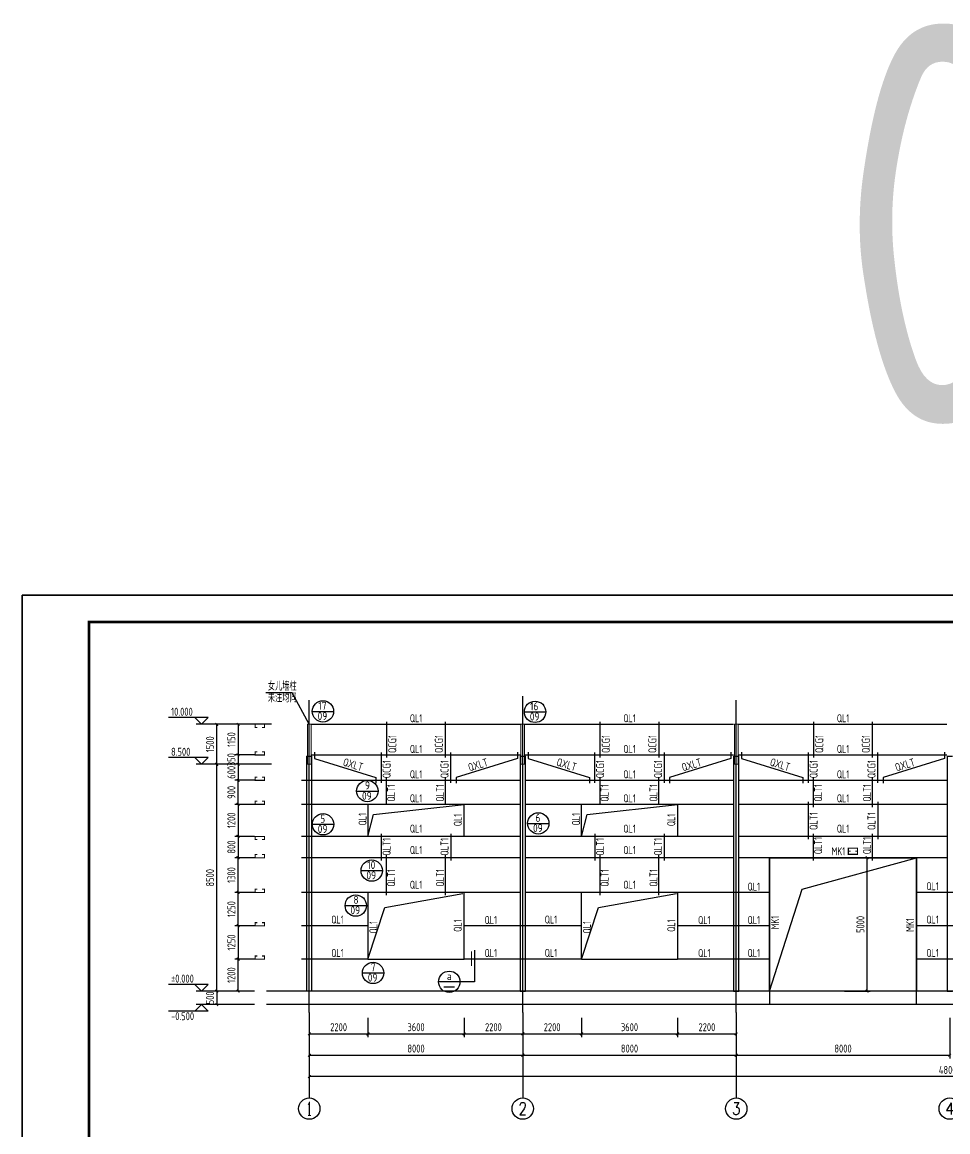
# Model space of a CAD drawing. Header units: millimetres. Extents: x 866561 to 876967, y 40200 to 44891.
# Drawn here: x 873186.6 to 873533.5, y 40601.1 to 41016.8 of the extents above; entities that cross this region are included whole.
import ezdxf
from ezdxf.enums import TextEntityAlignment as Align

# ---------------------------------------------------------------- set-up
doc = ezdxf.new("R2010")
doc.units = ezdxf.units.MM
doc.header["$LTSCALE"] = 1000
doc.header["$MEASUREMENT"] = 0
doc.linetypes.add('DOTE', pattern=[2.42, 2, -0.2, 0.02, -0.2])
for name, color, linetype in [('1307', 7, 'Continuous'), ('1530', 253, 'Continuous'), ('1534', 7, 'Continuous'), ('AXIS', 3, 'Continuous'), ('AXIS_TEXT', 7, 'Continuous'), ('DIM', 7, 'Continuous'), ('DOTE', 1, 'DOTE'), ('M_Prof', 2, 'Continuous'), ('WINDOW', 4, 'Continuous'), ('标注', 7, 'Continuous'), ('梁', 4, 'Continuous'), ('梁集中标注', 2, 'Continuous'), ('檩条', 34, 'Continuous'), ('索引符号标注', 253, 'Continuous')]:
    doc.layers.add(name, color=color, linetype=linetype)
doc.layers.add('零部件', color=3, linetype='Continuous', lineweight=5)
doc.styles.add('_TCH_AXIS', font='COMPLEX', dxfattribs={"bigfont": 'GBCBIG'})
doc.styles.add('COMPLEX', font='COMPLEX')
doc.styles.add('GBHZ', font='gbenor.shx', dxfattribs={"width": 0.9, "bigfont": 'gbcbig.shx'})
doc.dimstyles.new('Y100', dxfattribs={"dimscale": 0, "dimtxt": 3, "dimasz": 0.01, "dimexe": 1.2, "dimexo": 2, "dimgap": 1, "dimtad": 1, "dimdec": 0, "dimlfac": 100, "dimzin": 0, "dimdsep": 46, "dimtxsty": 'GBHZ', "dimblk": 'DX', "dimcen": 0.09, "dimdle": 1, "dimclrd": 7, "dimclre": 7, "dimclrt": 7, "dimadec": 0, "dimazin": 0, "dimtfac": 1, "dimtdec": 0, "dimtix": 1, "dimtmove": 2, "dimatfit": 3, "dimldrblk": 'DX', "dimfxl": 0, "dimtolj": 1, "dimtzin": 0, "dimarcsym": 0})

# ---------------------------------------------------------------- blocks, each defined once
blk = doc.blocks.new('DX')
at = {"color": 0, "linetype": 'ByBlock', "const_width": 40}
blk.add_lwpolyline([(-54, -51), (46, 49)], dxfattribs=at)
blk = doc.blocks.new('*D14')
at = {"layer": 'Defpoints', "color": 0}
for p in [(873492.8, 40703.78), (873503.21, 40703.78), (873492.8, 40653.78)]:
    blk.add_point(p, dxfattribs=at)
at = {"layer": '标注', "color": 7, "lineweight": -2}
for p, q in [((873494.8, 40703.78), (873504.41, 40703.78)), ((873503.21, 40653.79), (873503.21, 40703.77)), ((873494.8, 40653.78), (873504.41, 40653.78))]:
    blk.add_line(p, q, dxfattribs=at)
at = {"layer": '标注', "color": 7, "lineweight": -2, "xscale": 0.01, "yscale": 0.01, "zscale": 0.01}
for p, rotation in [((873503.21, 40703.78), 90), ((873503.21, 40653.78), 270)]:
    blk.add_blockref('DX', p, dxfattribs=dict(at, rotation=rotation))
at = {"layer": '标注', "color": 7, "insert": (873500.71, 40678.78), "char_height": 3, "attachment_point": 5, "rotation": 90, "style": 'GBHZ'}
blk.add_mtext('\\A1;5000', dxfattribs=at)
blk = doc.blocks.new('*D15')
at = {"layer": 'Defpoints', "color": 0}
for p in [(873275.71, 40653.78), (873259.5, 40648.78), (873275.71, 40648.78)]:
    blk.add_point(p, dxfattribs=at)
at = {"layer": '标注', "color": 7, "lineweight": -2}
for p, q in [((873273.71, 40653.78), (873258.3, 40653.78)), ((873259.5, 40653.79), (873259.5, 40653.8)), ((873259.5, 40653.78), (873259.5, 40648.78)), ((873273.71, 40648.78), (873258.3, 40648.78)), ((873259.5, 40648.77), (873259.5, 40648.76))]:
    blk.add_line(p, q, dxfattribs=at)
at = {"layer": '标注', "color": 7, "lineweight": -2, "xscale": 0.01, "yscale": 0.01, "zscale": 0.01}
for p, rotation in [((873259.5, 40653.78), 270), ((873259.5, 40648.78), 90)]:
    blk.add_blockref('DX', p, dxfattribs=dict(at, rotation=rotation))
at = {"layer": '标注', "color": 7, "insert": (873257, 40651.28), "char_height": 3, "attachment_point": 5, "rotation": 90, "style": 'GBHZ'}
blk.add_mtext('\\A1;500', dxfattribs=at)
blk = doc.blocks.new('_AXISO')
blk.add_circle((0, 0), 0.5)
at = {"layer": 'AXIS_TEXT', "style": 'COMPLEX', "width": 1.041667}
blk.add_attdef('A', text='', height=0.56, dxfattribs=at).set_placement((-0.25, -0.28), (0.25, -0.28), align=Align.FIT)
blk = doc.blocks.new('*D829')
at = {"layer": 'Defpoints', "color": 0}
for p in [(873294.19, 40645.78), (873374.19, 40645.78), (873374.19, 40629.78)]:
    blk.add_point(p, dxfattribs=at)
at = {"layer": 'dim', "color": 7, "lineweight": -2}
for p, q in [((873294.19, 40643.78), (873294.19, 40628.58)), ((873374.19, 40643.78), (873374.19, 40628.58)), ((873294.2, 40629.78), (873374.18, 40629.78))]:
    blk.add_line(p, q, dxfattribs=at)
at = {"layer": 'dim', "color": 7, "lineweight": -2, "xscale": 0.01, "yscale": 0.01, "zscale": 0.01, "rotation": 180}
blk.add_blockref('DX', (873294.19, 40629.78), dxfattribs=at)
at = {"layer": 'dim', "color": 7, "lineweight": -2, "xscale": 0.01, "yscale": 0.01, "zscale": 0.01}
blk.add_blockref('DX', (873374.19, 40629.78), dxfattribs=at)
at = {"layer": 'dim', "color": 7, "insert": (873334.19, 40632.28), "char_height": 3, "attachment_point": 5, "style": 'GBHZ'}
blk.add_mtext('\\A1;8000', dxfattribs=at)
blk = doc.blocks.new('*D830')
at = {"layer": 'Defpoints', "color": 0}
for p in [(873374.19, 40645.78), (873454.19, 40645.78), (873454.19, 40629.78)]:
    blk.add_point(p, dxfattribs=at)
at = {"layer": 'dim', "color": 7, "lineweight": -2}
for p, q in [((873374.19, 40643.78), (873374.19, 40628.58)), ((873454.19, 40643.78), (873454.19, 40628.58)), ((873374.2, 40629.78), (873454.18, 40629.78))]:
    blk.add_line(p, q, dxfattribs=at)
at = {"layer": 'dim', "color": 7, "lineweight": -2, "xscale": 0.01, "yscale": 0.01, "zscale": 0.01, "rotation": 180}
blk.add_blockref('DX', (873374.19, 40629.78), dxfattribs=at)
at = {"layer": 'dim', "color": 7, "lineweight": -2, "xscale": 0.01, "yscale": 0.01, "zscale": 0.01}
blk.add_blockref('DX', (873454.19, 40629.78), dxfattribs=at)
at = {"layer": 'dim', "color": 7, "insert": (873414.19, 40632.28), "char_height": 3, "attachment_point": 5, "style": 'GBHZ'}
blk.add_mtext('\\A1;8000', dxfattribs=at)
blk = doc.blocks.new('*D831')
at = {"layer": 'Defpoints', "color": 0}
for p in [(873454.19, 40645.78), (873534.19, 40645.78), (873534.19, 40629.78)]:
    blk.add_point(p, dxfattribs=at)
at = {"layer": 'dim', "color": 7, "lineweight": -2}
for p, q in [((873454.19, 40643.78), (873454.19, 40628.58)), ((873534.19, 40643.78), (873534.19, 40628.58)), ((873454.2, 40629.78), (873534.18, 40629.78))]:
    blk.add_line(p, q, dxfattribs=at)
at = {"layer": 'dim', "color": 7, "lineweight": -2, "xscale": 0.01, "yscale": 0.01, "zscale": 0.01, "rotation": 180}
blk.add_blockref('DX', (873454.19, 40629.78), dxfattribs=at)
at = {"layer": 'dim', "color": 7, "lineweight": -2, "xscale": 0.01, "yscale": 0.01, "zscale": 0.01}
blk.add_blockref('DX', (873534.19, 40629.78), dxfattribs=at)
at = {"layer": 'dim', "color": 7, "insert": (873494.19, 40632.28), "char_height": 3, "attachment_point": 5, "style": 'GBHZ'}
blk.add_mtext('\\A1;8000', dxfattribs=at)
blk = doc.blocks.new('*D835')
at = {"layer": 'Defpoints', "color": 0}
for p in [(873294.19, 40645.78), (873774.19, 40645.78), (873294.19, 40621.78)]:
    blk.add_point(p, dxfattribs=at)
at = {"layer": 'dim', "color": 7, "lineweight": -2}
for p, q in [((873294.19, 40643.78), (873294.19, 40620.58)), ((873774.19, 40643.78), (873774.19, 40620.58)), ((873774.18, 40621.78), (873294.2, 40621.78))]:
    blk.add_line(p, q, dxfattribs=at)
at = {"layer": 'dim', "color": 7, "lineweight": -2, "xscale": 0.01, "yscale": 0.01, "zscale": 0.01, "rotation": 180}
blk.add_blockref('DX', (873294.19, 40621.78), dxfattribs=at)
at = {"layer": 'dim', "color": 7, "lineweight": -2, "xscale": 0.01, "yscale": 0.01, "zscale": 0.01}
blk.add_blockref('DX', (873774.19, 40621.78), dxfattribs=at)
at = {"layer": 'dim', "color": 7, "insert": (873534.19, 40624.28), "char_height": 3, "attachment_point": 5, "style": 'GBHZ'}
blk.add_mtext('\\A1;48000', dxfattribs=at)
blk = doc.blocks.new('*D836')
at = {"layer": 'Defpoints', "color": 0}
for p in [(873259.5, 40738.78), (873282.04, 40738.78), (873275.71, 40653.78)]:
    blk.add_point(p, dxfattribs=at)
at = {"layer": 'dim', "color": 7, "lineweight": -2}
for p, q in [((873280.04, 40738.78), (873258.3, 40738.78)), ((873259.5, 40653.79), (873259.5, 40738.77)), ((873273.71, 40653.78), (873258.3, 40653.78))]:
    blk.add_line(p, q, dxfattribs=at)
at = {"layer": 'dim', "color": 7, "lineweight": -2, "xscale": 0.01, "yscale": 0.01, "zscale": 0.01}
for p, rotation in [((873259.5, 40738.78), 90), ((873259.5, 40653.78), 270)]:
    blk.add_blockref('DX', p, dxfattribs=dict(at, rotation=rotation))
at = {"layer": 'dim', "color": 7, "insert": (873257, 40696.28), "char_height": 3, "attachment_point": 5, "rotation": 90, "style": 'GBHZ'}
blk.add_mtext('\\A1;8500', dxfattribs=at)
blk = doc.blocks.new('*D837')
at = {"layer": 'Defpoints', "color": 0}
for p in [(873259.5, 40753.78), (873282.04, 40753.78), (873282.04, 40738.78)]:
    blk.add_point(p, dxfattribs=at)
at = {"layer": 'dim', "color": 7, "lineweight": -2}
for p, q in [((873280.04, 40753.78), (873258.3, 40753.78)), ((873259.5, 40738.79), (873259.5, 40753.77)), ((873280.04, 40738.78), (873258.3, 40738.78))]:
    blk.add_line(p, q, dxfattribs=at)
at = {"layer": 'dim', "color": 7, "lineweight": -2, "xscale": 0.01, "yscale": 0.01, "zscale": 0.01}
for p, rotation in [((873259.5, 40753.78), 90), ((873259.5, 40738.78), 270)]:
    blk.add_blockref('DX', p, dxfattribs=dict(at, rotation=rotation))
at = {"layer": 'dim', "color": 7, "insert": (873257, 40746.28), "char_height": 3, "attachment_point": 5, "rotation": 90, "style": 'GBHZ'}
blk.add_mtext('\\A1;1500', dxfattribs=at)
blk = doc.blocks.new('*D838')
at = {"layer": 'Defpoints', "color": 0}
for p in [(873267.5, 40665.78), (873275.71, 40665.78), (873275.71, 40653.78)]:
    blk.add_point(p, dxfattribs=at)
at = {"layer": '标注', "color": 7, "lineweight": -2}
for p, q in [((873273.71, 40665.78), (873266.3, 40665.78)), ((873267.5, 40653.79), (873267.5, 40665.77)), ((873273.71, 40653.78), (873266.3, 40653.78))]:
    blk.add_line(p, q, dxfattribs=at)
at = {"layer": '标注', "color": 7, "lineweight": -2, "xscale": 0.01, "yscale": 0.01, "zscale": 0.01}
for p, rotation in [((873267.5, 40665.78), 90), ((873267.5, 40653.78), 270)]:
    blk.add_blockref('DX', p, dxfattribs=dict(at, rotation=rotation))
at = {"layer": '标注', "color": 7, "insert": (873265, 40659.78), "char_height": 3, "attachment_point": 5, "rotation": 90, "style": 'GBHZ'}
blk.add_mtext('\\A1;1200', dxfattribs=at)
blk = doc.blocks.new('*D839')
at = {"layer": 'Defpoints', "color": 0}
for p in [(873275.71, 40678.28), (873267.5, 40665.78), (873275.71, 40665.78)]:
    blk.add_point(p, dxfattribs=at)
at = {"layer": '标注', "color": 7, "lineweight": -2}
for p, q in [((873273.71, 40678.28), (873266.3, 40678.28)), ((873267.5, 40678.27), (873267.5, 40665.79)), ((873273.71, 40665.78), (873266.3, 40665.78))]:
    blk.add_line(p, q, dxfattribs=at)
at = {"layer": '标注', "color": 7, "lineweight": -2, "xscale": 0.01, "yscale": 0.01, "zscale": 0.01}
for p, rotation in [((873267.5, 40678.28), 90), ((873267.5, 40665.78), 270)]:
    blk.add_blockref('DX', p, dxfattribs=dict(at, rotation=rotation))
at = {"layer": '标注', "color": 7, "insert": (873265, 40672.03), "char_height": 3, "attachment_point": 5, "rotation": 90, "style": 'GBHZ'}
blk.add_mtext('\\A1;1250', dxfattribs=at)
blk = doc.blocks.new('*D840')
at = {"layer": 'Defpoints', "color": 0}
for p in [(873267.5, 40703.78), (873275.71, 40703.78), (873275.71, 40690.78)]:
    blk.add_point(p, dxfattribs=at)
at = {"layer": '标注', "color": 7, "lineweight": -2}
for p, q in [((873273.71, 40703.78), (873266.3, 40703.78)), ((873267.5, 40690.79), (873267.5, 40703.77)), ((873273.71, 40690.78), (873266.3, 40690.78))]:
    blk.add_line(p, q, dxfattribs=at)
at = {"layer": '标注', "color": 7, "lineweight": -2, "xscale": 0.01, "yscale": 0.01, "zscale": 0.01}
for p, rotation in [((873267.5, 40703.78), 90), ((873267.5, 40690.78), 270)]:
    blk.add_blockref('DX', p, dxfattribs=dict(at, rotation=rotation))
at = {"layer": '标注', "color": 7, "insert": (873265, 40697.28), "char_height": 3, "attachment_point": 5, "rotation": 90, "style": 'GBHZ'}
blk.add_mtext('\\A1;1300', dxfattribs=at)
blk = doc.blocks.new('*D841')
at = {"layer": 'Defpoints', "color": 0}
for p in [(873275.71, 40723.78), (873267.5, 40711.78), (873275.71, 40711.78)]:
    blk.add_point(p, dxfattribs=at)
at = {"layer": '标注', "color": 7, "lineweight": -2}
for p, q in [((873273.71, 40723.78), (873266.3, 40723.78)), ((873267.5, 40723.77), (873267.5, 40711.79)), ((873273.71, 40711.78), (873266.3, 40711.78))]:
    blk.add_line(p, q, dxfattribs=at)
at = {"layer": '标注', "color": 7, "lineweight": -2, "xscale": 0.01, "yscale": 0.01, "zscale": 0.01}
for p, rotation in [((873267.5, 40723.78), 90), ((873267.5, 40711.78), 270)]:
    blk.add_blockref('DX', p, dxfattribs=dict(at, rotation=rotation))
at = {"layer": '标注', "color": 7, "insert": (873265, 40717.78), "char_height": 3, "attachment_point": 5, "rotation": 90, "style": 'GBHZ'}
blk.add_mtext('\\A1;1200', dxfattribs=at)
blk = doc.blocks.new('*D842')
at = {"layer": 'Defpoints', "color": 0}
for p in [(873275.71, 40753.78), (873267.5, 40742.28), (873275.71, 40742.28)]:
    blk.add_point(p, dxfattribs=at)
at = {"layer": '标注', "color": 7, "lineweight": -2}
for p, q in [((873273.71, 40753.78), (873266.3, 40753.78)), ((873267.5, 40753.77), (873267.5, 40742.29)), ((873273.71, 40742.28), (873266.3, 40742.28))]:
    blk.add_line(p, q, dxfattribs=at)
at = {"layer": '标注', "color": 7, "lineweight": -2, "xscale": 0.01, "yscale": 0.01, "zscale": 0.01}
for p, rotation in [((873267.5, 40753.78), 90), ((873267.5, 40742.28), 270)]:
    blk.add_blockref('DX', p, dxfattribs=dict(at, rotation=rotation))
at = {"layer": '标注', "color": 7, "insert": (873265, 40748.03), "char_height": 3, "attachment_point": 5, "rotation": 90, "style": 'GBHZ'}
blk.add_mtext('\\A1;1150', dxfattribs=at)
blk = doc.blocks.new('*D843')
at = {"layer": 'Defpoints', "color": 0}
for p in [(873275.71, 40742.28), (873267.5, 40738.78), (873275.71, 40738.78)]:
    blk.add_point(p, dxfattribs=at)
at = {"layer": '标注', "color": 7, "lineweight": -2}
for p, q in [((873273.71, 40742.28), (873266.3, 40742.28)), ((873267.5, 40742.29), (873267.5, 40742.3)), ((873267.5, 40742.28), (873267.5, 40738.78)), ((873273.71, 40738.78), (873266.3, 40738.78)), ((873267.5, 40738.77), (873267.5, 40738.76))]:
    blk.add_line(p, q, dxfattribs=at)
at = {"layer": '标注', "color": 7, "lineweight": -2, "xscale": 0.01, "yscale": 0.01, "zscale": 0.01}
for p, rotation in [((873267.5, 40742.28), 270), ((873267.5, 40738.78), 90)]:
    blk.add_blockref('DX', p, dxfattribs=dict(at, rotation=rotation))
at = {"layer": '标注', "color": 7, "insert": (873265, 40740.53), "char_height": 3, "attachment_point": 5, "rotation": 90, "style": 'GBHZ'}
blk.add_mtext('\\A1;350', dxfattribs=at)
blk = doc.blocks.new('*D844')
at = {"layer": 'Defpoints', "color": 0}
for p in [(873275.71, 40738.78), (873267.5, 40732.78), (873275.71, 40732.78)]:
    blk.add_point(p, dxfattribs=at)
at = {"layer": '标注', "color": 7, "lineweight": -2}
for p, q in [((873273.71, 40738.78), (873266.3, 40738.78)), ((873267.5, 40738.79), (873267.5, 40738.8)), ((873267.5, 40738.78), (873267.5, 40732.78)), ((873273.71, 40732.78), (873266.3, 40732.78)), ((873267.5, 40732.77), (873267.5, 40732.76))]:
    blk.add_line(p, q, dxfattribs=at)
at = {"layer": '标注', "color": 7, "lineweight": -2, "xscale": 0.01, "yscale": 0.01, "zscale": 0.01}
for p, rotation in [((873267.5, 40738.78), 270), ((873267.5, 40732.78), 90)]:
    blk.add_blockref('DX', p, dxfattribs=dict(at, rotation=rotation))
at = {"layer": '标注', "color": 7, "insert": (873265, 40735.78), "char_height": 3, "attachment_point": 5, "rotation": 90, "style": 'GBHZ'}
blk.add_mtext('\\A1;600', dxfattribs=at)
blk = doc.blocks.new('*D845')
at = {"layer": 'Defpoints', "color": 0}
for p in [(873275.71, 40711.78), (873267.5, 40703.78), (873275.71, 40703.78)]:
    blk.add_point(p, dxfattribs=at)
at = {"layer": '标注', "color": 7, "lineweight": -2}
for p, q in [((873273.71, 40711.78), (873266.3, 40711.78)), ((873267.5, 40711.77), (873267.5, 40703.79)), ((873273.71, 40703.78), (873266.3, 40703.78))]:
    blk.add_line(p, q, dxfattribs=at)
at = {"layer": '标注', "color": 7, "lineweight": -2, "xscale": 0.01, "yscale": 0.01, "zscale": 0.01}
for p, rotation in [((873267.5, 40711.78), 90), ((873267.5, 40703.78), 270)]:
    blk.add_blockref('DX', p, dxfattribs=dict(at, rotation=rotation))
at = {"layer": '标注', "color": 7, "insert": (873265, 40707.78), "char_height": 3, "attachment_point": 5, "rotation": 90, "style": 'GBHZ'}
blk.add_mtext('\\A1;800', dxfattribs=at)
blk = doc.blocks.new('*D846')
at = {"layer": 'Defpoints', "color": 0}
for p in [(873267.5, 40690.78), (873275.71, 40690.78), (873275.71, 40678.28)]:
    blk.add_point(p, dxfattribs=at)
at = {"layer": '标注', "color": 7, "lineweight": -2}
for p, q in [((873273.71, 40690.78), (873266.3, 40690.78)), ((873267.5, 40678.29), (873267.5, 40690.77)), ((873273.71, 40678.28), (873266.3, 40678.28))]:
    blk.add_line(p, q, dxfattribs=at)
at = {"layer": '标注', "color": 7, "lineweight": -2, "xscale": 0.01, "yscale": 0.01, "zscale": 0.01}
for p, rotation in [((873267.5, 40690.78), 90), ((873267.5, 40678.28), 270)]:
    blk.add_blockref('DX', p, dxfattribs=dict(at, rotation=rotation))
at = {"layer": '标注', "color": 7, "insert": (873265, 40684.53), "char_height": 3, "attachment_point": 5, "rotation": 90, "style": 'GBHZ'}
blk.add_mtext('\\A1;1250', dxfattribs=at)
blk = doc.blocks.new('*D847')
at = {"layer": 'Defpoints', "color": 0}
for p in [(873294.19, 40645.78), (873316.19, 40645.78), (873316.19, 40637.78)]:
    blk.add_point(p, dxfattribs=at)
at = {"layer": '标注', "color": 7, "lineweight": -2}
for p, q in [((873294.19, 40643.78), (873294.19, 40636.58)), ((873316.19, 40643.78), (873316.19, 40636.58)), ((873294.2, 40637.78), (873316.18, 40637.78))]:
    blk.add_line(p, q, dxfattribs=at)
at = {"layer": '标注', "color": 7, "lineweight": -2, "xscale": 0.01, "yscale": 0.01, "zscale": 0.01, "rotation": 180}
blk.add_blockref('DX', (873294.19, 40637.78), dxfattribs=at)
at = {"layer": '标注', "color": 7, "lineweight": -2, "xscale": 0.01, "yscale": 0.01, "zscale": 0.01}
blk.add_blockref('DX', (873316.19, 40637.78), dxfattribs=at)
at = {"layer": '标注', "color": 7, "insert": (873305.19, 40640.28), "char_height": 3, "attachment_point": 5, "style": 'GBHZ'}
blk.add_mtext('\\A1;2200', dxfattribs=at)
blk = doc.blocks.new('*D848')
at = {"layer": 'Defpoints', "color": 0}
for p in [(873316.19, 40645.78), (873352.19, 40645.78), (873352.19, 40637.78)]:
    blk.add_point(p, dxfattribs=at)
at = {"layer": '标注', "color": 7, "lineweight": -2}
for p, q in [((873316.19, 40643.78), (873316.19, 40636.58)), ((873352.19, 40643.78), (873352.19, 40636.58)), ((873316.2, 40637.78), (873352.18, 40637.78))]:
    blk.add_line(p, q, dxfattribs=at)
at = {"layer": '标注', "color": 7, "lineweight": -2, "xscale": 0.01, "yscale": 0.01, "zscale": 0.01, "rotation": 180}
blk.add_blockref('DX', (873316.19, 40637.78), dxfattribs=at)
at = {"layer": '标注', "color": 7, "lineweight": -2, "xscale": 0.01, "yscale": 0.01, "zscale": 0.01}
blk.add_blockref('DX', (873352.19, 40637.78), dxfattribs=at)
at = {"layer": '标注', "color": 7, "insert": (873334.19, 40640.28), "char_height": 3, "attachment_point": 5, "style": 'GBHZ'}
blk.add_mtext('\\A1;3600', dxfattribs=at)
blk = doc.blocks.new('*D849')
at = {"layer": 'Defpoints', "color": 0}
for p in [(873352.19, 40645.78), (873374.19, 40645.78), (873374.19, 40637.78)]:
    blk.add_point(p, dxfattribs=at)
at = {"layer": '标注', "color": 7, "lineweight": -2}
for p, q in [((873352.19, 40643.78), (873352.19, 40636.58)), ((873374.19, 40643.78), (873374.19, 40636.58)), ((873352.2, 40637.78), (873374.18, 40637.78))]:
    blk.add_line(p, q, dxfattribs=at)
at = {"layer": '标注', "color": 7, "lineweight": -2, "xscale": 0.01, "yscale": 0.01, "zscale": 0.01, "rotation": 180}
blk.add_blockref('DX', (873352.19, 40637.78), dxfattribs=at)
at = {"layer": '标注', "color": 7, "lineweight": -2, "xscale": 0.01, "yscale": 0.01, "zscale": 0.01}
blk.add_blockref('DX', (873374.19, 40637.78), dxfattribs=at)
at = {"layer": '标注', "color": 7, "insert": (873363.19, 40640.28), "char_height": 3, "attachment_point": 5, "style": 'GBHZ'}
blk.add_mtext('\\A1;2200', dxfattribs=at)
blk = doc.blocks.new('*D850')
at = {"layer": 'Defpoints', "color": 0}
for p in [(873267.5, 40732.78), (873275.71, 40732.78), (873275.71, 40723.78)]:
    blk.add_point(p, dxfattribs=at)
at = {"layer": '标注', "color": 7, "lineweight": -2}
for p, q in [((873273.71, 40732.78), (873266.3, 40732.78)), ((873267.5, 40723.79), (873267.5, 40732.77)), ((873273.71, 40723.78), (873266.3, 40723.78))]:
    blk.add_line(p, q, dxfattribs=at)
at = {"layer": '标注', "color": 7, "lineweight": -2, "xscale": 0.01, "yscale": 0.01, "zscale": 0.01}
for p, rotation in [((873267.5, 40732.78), 90), ((873267.5, 40723.78), 270)]:
    blk.add_blockref('DX', p, dxfattribs=dict(at, rotation=rotation))
at = {"layer": '标注', "color": 7, "insert": (873265, 40728.28), "char_height": 3, "attachment_point": 5, "rotation": 90, "style": 'GBHZ'}
blk.add_mtext('\\A1;900', dxfattribs=at)
blk = doc.blocks.new('*D851')
at = {"layer": 'Defpoints', "color": 0}
for p in [(873374.19, 40645.78), (873396.19, 40645.78), (873396.19, 40637.78)]:
    blk.add_point(p, dxfattribs=at)
at = {"layer": '标注', "color": 7, "lineweight": -2}
for p, q in [((873374.19, 40643.78), (873374.19, 40636.58)), ((873396.19, 40643.78), (873396.19, 40636.58)), ((873374.2, 40637.78), (873396.18, 40637.78))]:
    blk.add_line(p, q, dxfattribs=at)
at = {"layer": '标注', "color": 7, "lineweight": -2, "xscale": 0.01, "yscale": 0.01, "zscale": 0.01, "rotation": 180}
blk.add_blockref('DX', (873374.19, 40637.78), dxfattribs=at)
at = {"layer": '标注', "color": 7, "lineweight": -2, "xscale": 0.01, "yscale": 0.01, "zscale": 0.01}
blk.add_blockref('DX', (873396.19, 40637.78), dxfattribs=at)
at = {"layer": '标注', "color": 7, "insert": (873385.19, 40640.28), "char_height": 3, "attachment_point": 5, "style": 'GBHZ'}
blk.add_mtext('\\A1;2200', dxfattribs=at)
blk = doc.blocks.new('*D852')
at = {"layer": 'Defpoints', "color": 0}
for p in [(873396.19, 40645.78), (873432.19, 40645.78), (873432.19, 40637.78)]:
    blk.add_point(p, dxfattribs=at)
at = {"layer": '标注', "color": 7, "lineweight": -2}
for p, q in [((873396.19, 40643.78), (873396.19, 40636.58)), ((873432.19, 40643.78), (873432.19, 40636.58)), ((873396.2, 40637.78), (873432.18, 40637.78))]:
    blk.add_line(p, q, dxfattribs=at)
at = {"layer": '标注', "color": 7, "lineweight": -2, "xscale": 0.01, "yscale": 0.01, "zscale": 0.01, "rotation": 180}
blk.add_blockref('DX', (873396.19, 40637.78), dxfattribs=at)
at = {"layer": '标注', "color": 7, "lineweight": -2, "xscale": 0.01, "yscale": 0.01, "zscale": 0.01}
blk.add_blockref('DX', (873432.19, 40637.78), dxfattribs=at)
at = {"layer": '标注', "color": 7, "insert": (873414.19, 40640.28), "char_height": 3, "attachment_point": 5, "style": 'GBHZ'}
blk.add_mtext('\\A1;3600', dxfattribs=at)
blk = doc.blocks.new('*D853')
at = {"layer": 'Defpoints', "color": 0}
for p in [(873432.19, 40645.78), (873454.19, 40645.78), (873454.19, 40637.78)]:
    blk.add_point(p, dxfattribs=at)
at = {"layer": '标注', "color": 7, "lineweight": -2}
for p, q in [((873432.19, 40643.78), (873432.19, 40636.58)), ((873454.19, 40643.78), (873454.19, 40636.58)), ((873432.2, 40637.78), (873454.18, 40637.78))]:
    blk.add_line(p, q, dxfattribs=at)
at = {"layer": '标注', "color": 7, "lineweight": -2, "xscale": 0.01, "yscale": 0.01, "zscale": 0.01, "rotation": 180}
blk.add_blockref('DX', (873432.19, 40637.78), dxfattribs=at)
at = {"layer": '标注', "color": 7, "lineweight": -2, "xscale": 0.01, "yscale": 0.01, "zscale": 0.01}
blk.add_blockref('DX', (873454.19, 40637.78), dxfattribs=at)
at = {"layer": '标注', "color": 7, "insert": (873443.19, 40640.28), "char_height": 3, "attachment_point": 5, "style": 'GBHZ'}
blk.add_mtext('\\A1;2200', dxfattribs=at)

msp = doc.modelspace()

# ---------------------------------------------------------------- linework, layer by layer
for p, q in [((873186.612, 40208.139), (873186.612, 40802.139)), ((873186.612, 40802.139), (873186.612, 40208.139))]:
    msp.add_line(p, q)
at = {"color": 0}
for p, q in [((874027.612, 40802.139), (873186.612, 40802.139)), ((873186.612, 40802.139), (874027.612, 40802.139))]:
    msp.add_line(p, q, dxfattribs=at)
at = {"color": 0, "const_width": 1}
msp.add_lwpolyline([(874017.612, 40218.139), (873211.612, 40218.139), (873211.612, 40792.139), (874017.612, 40792.139)], close=True, dxfattribs=at)
at = {"layer": '1530'}
for p, q in [((873258.301, 40753.779), (873251.829, 40753.779)), ((873258.301, 40738.779), (873251.829, 40738.779)), ((873258.301, 40653.779), (873251.829, 40653.779)), ((873258.301, 40648.779), (873251.829, 40648.779))]:
    msp.add_line(p, q, dxfattribs=at)
at = {"layer": '1534'}
for points in [[(873251.329, 40756.279), (873253.829, 40753.779), (873256.329, 40756.279), (873241.395, 40756.279)], [(873251.329, 40741.279), (873253.829, 40738.779), (873256.329, 40741.279), (873241.395, 40741.279)], [(873251.329, 40656.279), (873253.829, 40653.779), (873256.329, 40656.279), (873241.395, 40656.279)], [(873251.329, 40646.279), (873253.829, 40648.779), (873256.329, 40646.279), (873241.395, 40646.279)]]:
    msp.add_lwpolyline(points, dxfattribs=at)
at = {"layer": 'AXIS', "color": 0}
for p, q in [((873294.185, 40645.779), (873294.185, 40613.779)), ((873374.185, 40645.779), (873374.185, 40613.779)), ((873454.185, 40645.779), (873454.185, 40613.779))]:
    msp.add_line(p, q, dxfattribs=at)
at = {"layer": 'dim', "linetype": 'ByBlock'}
msp.add_line((873356.089, 40669.133), (873356.089, 40657.285), dxfattribs=at)
at = {"layer": 'dim'}
for p, q in [((873790.185, 40653.779), (873278.185, 40653.779)), ((873790.185, 40648.779), (873278.185, 40648.779))]:
    msp.add_line(p, q, dxfattribs=at)
at = {"layer": 'dim', "linetype": 'ByBlock', "const_width": 0.4}
msp.add_lwpolyline([(873354.973, 40668.652), (873354.973, 40663.156)], dxfattribs=at)
at = {"layer": 'DOTE', "linetype": 'DOTE', "ltscale": 0.02}
msp.add_line((873374.185, 40645.779), (873374.185, 40764.282), dxfattribs=at)
at = {"layer": 'DOTE', "linetype": 'DOTE'}
for p, q in [((873294.185, 40645.779), (873294.185, 40762.852)), ((873374.185, 40645.779), (873374.185, 40762.852)), ((873454.185, 40645.779), (873454.185, 40762.852))]:
    msp.add_line(p, q, dxfattribs=at)
at = {"layer": 'M_Prof'}
for p, q in [((873293.185, 40741.779), (873293.185, 40653.779)), ((873293.185, 40741.779), (873295.185, 40741.779)), ((873295.185, 40653.779), (873295.185, 40741.779)), ((873373.185, 40741.779), (873373.185, 40653.779)), ((873373.185, 40741.779), (873375.185, 40741.779)), ((873375.185, 40653.779), (873375.185, 40741.779)), ((873453.185, 40741.779), (873453.185, 40653.779)), ((873453.185, 40741.779), (873455.185, 40741.779)), ((873455.185, 40653.779), (873455.185, 40741.779)), ((873533.185, 40741.779), (873533.185, 40653.779)), ((873533.185, 40741.779), (873535.185, 40741.779)), ((873373.185, 40653.779), (873375.185, 40653.779)), ((873453.185, 40653.779), (873455.185, 40653.779)), ((873533.185, 40653.779), (873535.185, 40653.779))]:
    msp.add_line(p, q, dxfattribs=at)
at = {"layer": 'WINDOW'}
for p, q in [((873466.685, 40703.779), (873521.685, 40703.779)), ((873466.685, 40653.779), (873466.685, 40703.779)), ((873521.685, 40703.779), (873521.685, 40653.779))]:
    msp.add_line(p, q, dxfattribs=at)
at = {"layer": '标注'}
for p, q in [((873316.185, 40665.779), (873352.185, 40665.779)), ((873396.185, 40665.779), (873432.185, 40665.779))]:
    msp.add_line(p, q, dxfattribs=at)
at = {"layer": '梁'}
for p, q in [((873287.773, 40765.563), (873277.893, 40765.563)), ((873294.185, 40753.779), (873287.773, 40765.563))]:
    msp.add_line(p, q, dxfattribs=at)
at = {"layer": '梁', "color": 61, "linetype": 'ByBlock', "ltscale": 0.8, "const_width": 0.4}
for points in [[(873274.756, 40752.6), (873273.903, 40752.6), (873273.903, 40753.779), (873277.373, 40753.779), (873277.373, 40752.6), (873276.52, 40752.6)], [(873274.756, 40743.458), (873273.903, 40743.458), (873273.903, 40742.279), (873277.373, 40742.279), (873277.373, 40743.458), (873276.52, 40743.458)], [(873274.756, 40733.958), (873273.903, 40733.958), (873273.903, 40732.779), (873277.373, 40732.779), (873277.373, 40733.958), (873276.52, 40733.958)], [(873274.756, 40724.958), (873273.903, 40724.958), (873273.903, 40723.779), (873277.373, 40723.779), (873277.373, 40724.958), (873276.52, 40724.958)], [(873274.756, 40710.6), (873273.903, 40710.6), (873273.903, 40711.779), (873277.373, 40711.779), (873277.373, 40710.6), (873276.52, 40710.6)], [(873497.03, 40706.218), (873496.178, 40706.218), (873496.178, 40707.398), (873499.647, 40707.398), (873499.647, 40706.218), (873498.795, 40706.218)], [(873497.03, 40706.218), (873496.178, 40706.218), (873496.178, 40705.039), (873499.647, 40705.039), (873499.647, 40706.218), (873498.795, 40706.218)], [(873274.756, 40704.958), (873273.903, 40704.958), (873273.903, 40703.779), (873277.373, 40703.779), (873277.373, 40704.958), (873276.52, 40704.958)], [(873274.756, 40691.958), (873273.903, 40691.958), (873273.903, 40690.779), (873277.373, 40690.779), (873277.373, 40691.958), (873276.52, 40691.958)], [(873274.756, 40679.458), (873273.903, 40679.458), (873273.903, 40678.279), (873277.373, 40678.279), (873277.373, 40679.458), (873276.52, 40679.458)], [(873274.756, 40666.958), (873273.903, 40666.958), (873273.903, 40665.779), (873277.373, 40665.779), (873277.373, 40666.958), (873276.52, 40666.958)]]:
    msp.add_lwpolyline(points, dxfattribs=at)
at = {"layer": '檩条', "color": 4, "linetype": 'ByBlock'}
for p, q in [((873296.185, 40743.28), (873296.185, 40740.93)), ((873296.185, 40740.93), (873319.185, 40733.849)), ((873372.185, 40740.93), (873349.185, 40733.849)), ((873372.185, 40743.28), (873372.185, 40740.93)), ((873376.185, 40743.28), (873376.185, 40740.93)), ((873376.185, 40740.93), (873399.185, 40733.849)), ((873452.185, 40740.93), (873429.185, 40733.849)), ((873452.185, 40743.28), (873452.185, 40740.93)), ((873456.185, 40743.28), (873456.185, 40740.93)), ((873456.185, 40740.93), (873479.185, 40733.849)), ((873532.185, 40740.93), (873509.185, 40733.849)), ((873532.185, 40743.28), (873532.185, 40740.93)), ((873319.185, 40733.849), (873319.185, 40731.709)), ((873349.185, 40733.849), (873349.185, 40731.709)), ((873399.185, 40733.849), (873399.185, 40731.709)), ((873429.185, 40733.849), (873429.185, 40731.709)), ((873479.185, 40733.849), (873479.185, 40731.709)), ((873509.185, 40733.849), (873509.185, 40731.709))]:
    msp.add_line(p, q, dxfattribs=at)
at = {"layer": '檩条', "color": 4}
for p, q in [((873323.185, 40723.779), (873323.185, 40733.779)), ((873345.185, 40723.779), (873345.185, 40733.779)), ((873403.185, 40723.779), (873403.185, 40733.779)), ((873425.185, 40723.779), (873425.185, 40733.779)), ((873483.185, 40722.779), (873483.185, 40733.779)), ((873505.185, 40722.779), (873505.185, 40733.779)), ((873318.303, 40720.032), (873352.185, 40723.779)), ((873398.303, 40720.032), (873432.185, 40723.779)), ((873481.185, 40724.779), (873481.185, 40710.779)), ((873507.185, 40724.779), (873507.185, 40710.779)), ((873316.185, 40711.779), (873318.303, 40720.032)), ((873396.185, 40711.779), (873398.303, 40720.032)), ((873321.185, 40712.779), (873321.185, 40702.779)), ((873347.185, 40712.779), (873347.185, 40702.779)), ((873401.185, 40712.779), (873401.185, 40702.779)), ((873427.185, 40712.779), (873427.185, 40702.779)), ((873483.185, 40702.779), (873483.185, 40712.779)), ((873505.185, 40702.779), (873505.185, 40712.779)), ((873323.185, 40689.779), (873323.185, 40704.779)), ((873345.185, 40689.779), (873345.185, 40704.779)), ((873403.185, 40689.779), (873403.185, 40704.779)), ((873425.185, 40689.779), (873425.185, 40704.779)), ((873478.91, 40692.014), (873521.685, 40703.779)), ((873322.528, 40685.098), (873351.785, 40690.379)), ((873402.528, 40685.098), (873431.785, 40690.379)), ((873466.685, 40653.779), (873478.91, 40692.014)), ((873316.185, 40665.779), (873322.528, 40685.098)), ((873396.185, 40665.779), (873402.528, 40685.098))]:
    msp.add_line(p, q, dxfattribs=at)
at = {"layer": '檩条', "color": 4, "const_width": 0.5}
for points in [[(873294.885, 40753.779), (873373.485, 40753.779)], [(873323.185, 40741.279), (873323.185, 40754.779)], [(873345.185, 40741.279), (873345.185, 40754.779)], [(873374.885, 40753.779), (873453.185, 40753.779)], [(873403.185, 40741.279), (873403.185, 40754.779)], [(873425.185, 40741.279), (873425.185, 40754.779)], [(873454.885, 40753.779), (873533.185, 40753.779)], [(873483.185, 40741.279), (873483.185, 40754.779)], [(873505.185, 40741.279), (873505.185, 40754.779)], [(873321.185, 40743.279), (873321.185, 40731.779)], [(873347.185, 40743.279), (873347.185, 40731.779)], [(873401.185, 40743.279), (873401.185, 40731.779)], [(873427.185, 40743.279), (873427.185, 40731.779)], [(873481.185, 40743.279), (873481.185, 40731.779)], [(873507.185, 40743.279), (873507.185, 40731.779)], [(873294.885, 40742.279), (873373.485, 40742.279)], [(873374.885, 40742.279), (873453.185, 40742.279)], [(873454.885, 40742.279), (873533.185, 40742.279)], [(873291.185, 40732.779), (873373.185, 40732.779)], [(873375.185, 40732.779), (873453.185, 40732.779)], [(873455.185, 40732.779), (873533.185, 40732.779)], [(873291.185, 40723.779), (873373.185, 40723.779)], [(873316.185, 40711.779), (873316.185, 40723.779)], [(873352.185, 40711.779), (873352.185, 40723.779)], [(873375.185, 40723.779), (873453.185, 40723.779)], [(873396.185, 40711.779), (873396.185, 40723.779)], [(873432.185, 40711.779), (873432.185, 40723.779)], [(873455.185, 40723.779), (873533.185, 40723.779)], [(873291.185, 40711.779), (873373.185, 40711.779)], [(873375.185, 40711.779), (873453.185, 40711.779)], [(873455.185, 40711.779), (873533.185, 40711.779)], [(873291.185, 40703.779), (873373.185, 40703.779)], [(873375.185, 40703.779), (873453.185, 40703.779)], [(873455.185, 40703.779), (873533.185, 40703.779)], [(873466.685, 40648.779), (873466.685, 40703.779)], [(873521.685, 40648.779), (873521.685, 40703.779)], [(873291.185, 40690.779), (873373.185, 40690.779)], [(873316.185, 40665.779), (873316.185, 40690.779)], [(873352.185, 40665.779), (873352.185, 40690.779)], [(873375.185, 40690.779), (873466.685, 40690.779)], [(873396.185, 40665.779), (873396.185, 40690.779)], [(873432.185, 40665.779), (873432.185, 40690.779)], [(873521.685, 40690.779), (873613.185, 40690.779)], [(873291.185, 40678.279), (873316.185, 40678.279)], [(873352.185, 40678.279), (873396.185, 40678.279)], [(873466.685, 40678.279), (873432.185, 40678.279)], [(873521.685, 40678.279), (873556.185, 40678.279)]]:
    msp.add_lwpolyline(points, dxfattribs=at)
at = {"layer": '檩条', "color": 4, "linetype": 'ByBlock', "const_width": 0.5}
for points in [[(873291.185, 40665.779), (873316.185, 40665.779)], [(873352.185, 40665.779), (873396.185, 40665.779)], [(873466.685, 40665.779), (873432.185, 40665.779)], [(873521.685, 40665.779), (873556.185, 40665.779)]]:
    msp.add_lwpolyline(points, dxfattribs=at)
at = {"layer": '索引符号标注'}
for p, q in [((873295.302, 40758.618), (873303.302, 40758.618)), ((873374.818, 40758.439), (873382.818, 40758.439)), ((873311.944, 40728.739), (873319.944, 40728.739)), ((873295.351, 40716.323), (873303.351, 40716.323)), ((873376.01, 40716.65), (873384.01, 40716.65)), ((873313.6, 40698.945), (873321.6, 40698.945)), ((873307.621, 40685.865), (873315.621, 40685.865)), ((873314.111, 40660.61), (873322.111, 40660.61)), ((873356.089, 40657.285), (873342.645, 40657.285)), ((873344.645, 40655.37), (873348.645, 40655.37))]:
    msp.add_line(p, q, dxfattribs=at)
for centre in [(873299.302, 40758.618), (873378.818, 40758.439), (873315.944, 40728.739), (873299.351, 40716.323), (873380.01, 40716.65), (873317.6, 40698.945), (873311.621, 40685.865), (873318.111, 40660.61), (873346.645, 40657.285)]:
    msp.add_circle(centre, 4, dxfattribs=at)
at = {"layer": '零部件'}
for points in [[(873293.485, 40738.779), (873294.885, 40738.779), (873294.885, 40753.779), (873293.485, 40753.779)], [(873373.485, 40738.779), (873374.885, 40738.779), (873374.885, 40753.779), (873373.485, 40753.779)], [(873453.485, 40738.779), (873454.885, 40738.779), (873454.885, 40753.779), (873453.485, 40753.779)]]:
    msp.add_lwpolyline(points, close=True, dxfattribs=at)

# ---------------------------------------------------------------- block references
at = {"layer": 'AXIS', "color": 0}
ref = msp.add_blockref('_AXISO', (873294.185, 40609.779), dxfattribs=dict(at, xscale=8, yscale=8, zscale=8))
ref.add_attrib('A', '1', dxfattribs={"layer": 'AXIS_TEXT', "color": 0, "height": 5.147, "style": '_TCH_AXIS'}).set_placement((873293.082, 40607.205), (873295.288, 40607.205), align=Align.FIT)
ref = msp.add_blockref('_AXISO', (873374.185, 40609.779), dxfattribs=dict(at, xscale=8, yscale=8, zscale=8))
ref.add_attrib('A', '2', dxfattribs={"layer": 'AXIS_TEXT', "color": 0, "height": 4.659, "style": '_TCH_AXIS'}).set_placement((873372.632, 40607.449), (873375.738, 40607.449), align=Align.FIT)
ref = msp.add_blockref('_AXISO', (873454.185, 40609.779), dxfattribs=dict(at, xscale=8, yscale=8, zscale=8))
ref.add_attrib('A', '3', dxfattribs={"layer": 'AXIS_TEXT', "color": 0, "height": 4.659, "style": '_TCH_AXIS'}).set_placement((873452.632, 40607.449), (873455.738, 40607.449), align=Align.FIT)
ref = msp.add_blockref('_AXISO', (873534.185, 40609.779), dxfattribs=dict(at, xscale=8, yscale=8, zscale=8))
ref.add_attrib('A', '4', dxfattribs={"layer": 'AXIS_TEXT', "color": 0, "height": 4.454, "style": '_TCH_AXIS'}).set_placement((873532.488, 40607.552), (873535.882, 40607.552), align=Align.FIT)

# ---------------------------------------------------------------- texts
at = {"layer": '1307', "style": 'GBHZ', "width": 0.8}
for s, p in [('QL1', (873331.881, 40754.541)), ('QL1', (873411.881, 40754.541)), ('QL1', (873491.881, 40754.541)), ('QL1', (873331.881, 40743.041)), ('QL1', (873411.881, 40743.041)), ('QL1', (873491.881, 40743.041)), ('QL1', (873331.881, 40733.541)), ('QL1', (873411.881, 40733.541)), ('QL1', (873491.881, 40733.541)), ('QL1', (873331.881, 40724.541)), ('QL1', (873411.881, 40724.541)), ('QL1', (873491.881, 40724.541)), ('QL1', (873331.881, 40713.176)), ('QL1', (873411.881, 40713.176)), ('QL1', (873491.881, 40713.176)), ('QL1', (873331.881, 40705.176)), ('QL1', (873411.881, 40705.176)), ('MK1', (873489.888, 40704.701)), ('QL1', (873331.881, 40692.176)), ('QL1', (873411.881, 40692.176)), ('QL1', (873458.452, 40691.449)), ('QL1', (873525.42, 40691.616)), ('QL1', (873302.422, 40679.116)), ('QL1', (873359.885, 40678.949)), ('QL1', (873382.422, 40679.116)), ('QL1', (873439.885, 40678.949)), ('QL1', (873458.452, 40678.949)), ('QL1', (873525.42, 40679.116)), ('QL1', (873302.422, 40666.616)), ('QL1', (873359.885, 40666.582)), ('QL1', (873382.422, 40666.616)), ('QL1', (873439.885, 40666.582)), ('QL1', (873458.452, 40666.582)), ('QL1', (873525.42, 40666.616))]:
    msp.add_text(s, height=3, dxfattribs=at).set_placement(p)
at = {"layer": '1307', "style": 'GBHZ'}
for s, rotation, width, p in [('QCG1', 90, 0.9, (873326.794, 40743.009)), ('QCG1', 90, 0.9, (873344.244, 40743.009)), ('QCG1', 90, 0.9, (873406.794, 40743.009)), ('QCG1', 90, 0.9, (873424.244, 40743.009)), ('QCG1', 90, 0.9, (873486.794, 40743.009)), ('QCG1', 90, 0.9, (873504.244, 40743.009)), ('QXLT', 343.10315, 0.9, (873306.551, 40738.367)), ('QCG1', 90, 0.9, (873324.668, 40733.57)), ('QCG1', 90, 0.9, (873346.369, 40733.57)), ('QXLT', 16.89685, 0.9, (873354.242, 40736.065)), ('QXLT', 343.10315, 0.9, (873386.551, 40738.367)), ('QCG1', 90, 0.9, (873404.668, 40733.57)), ('QCG1', 90, 0.9, (873426.369, 40733.57)), ('QXLT', 16.89685, 0.9, (873434.242, 40736.065)), ('QXLT', 343.10315, 0.9, (873466.551, 40738.367)), ('QCG1', 90, 0.9, (873484.668, 40733.57)), ('QCG1', 90, 0.9, (873506.369, 40733.57)), ('QXLT', 16.89685, 0.9, (873514.242, 40736.065)), ('QLT1', 90, 0.9, (873326.368, 40724.768)), ('QLT1', 90, 0.9, (873344.67, 40724.768)), ('QLT1', 90, 0.9, (873406.368, 40724.768)), ('QLT1', 90, 0.9, (873424.67, 40724.768)), ('QLT1', 90, 0.9, (873486.368, 40724.768)), ('QLT1', 90, 0.9, (873504.67, 40724.768)), ('QL1', 90, 0.8, (873315.639, 40715.895)), ('QL1', 90, 0.8, (873351.327, 40715.601)), ('QL1', 90, 0.8, (873395.639, 40715.895)), ('QL1', 90, 0.8, (873431.327, 40715.601)), ('QLT1', 90, 0.9, (873484.668, 40714.182)), ('QLT1', 90, 0.9, (873506.369, 40714.182)), ('QLT1', 90, 0.9, (873324.668, 40704.57)), ('QLT1', 90, 0.9, (873346.369, 40704.57)), ('QLT1', 90, 0.9, (873404.668, 40704.57)), ('QLT1', 90, 0.9, (873426.369, 40704.57)), ('QLT1', 90, 0.7, (873486.368, 40705.113)), ('QLT1', 90, 0.7, (873504.67, 40705.113)), ('QLT1', 90, 0.9, (873326.368, 40692.9)), ('QLT1', 90, 0.9, (873344.67, 40692.9)), ('QLT1', 90, 0.9, (873406.368, 40692.9)), ('QLT1', 90, 0.9, (873424.67, 40692.9)), ('MK1', 90, 0.8, (873470.205, 40676.923)), ('QL1', 90, 0.8, (873319.705, 40675.423)), ('QL1', 90, 0.8, (873351.32, 40676.022)), ('QL1', 90, 0.8, (873399.705, 40675.423)), ('QL1', 90, 0.8, (873431.32, 40676.022)), ('MK1', 90, 0.8, (873520.82, 40676.022))]:
    msp.add_text(s, height=3, rotation=rotation, dxfattribs=dict(at, width=width)).set_placement(p)
at = {"layer": '1534', "style": 'GBHZ', "width": 0.9}
for s, p in [('女儿墙柱', (873278.666, 40766.418)), ('未注均同', (873278.666, 40762.07)), ('10.000', (873242.394, 40756.979)), ('8.500', (873242.394, 40741.979)), ('%%P0.000', (873242.394, 40656.979)), ('-0.500', (873242.394, 40642.912))]:
    msp.add_text(s, height=3, dxfattribs=at).set_placement(p)
at = {"layer": '梁集中标注', "style": 'GBHZ', "width": 0.9}
msp.add_text('08', height=150, dxfattribs=at).set_placement((873492.22, 40866.341))
at = {"layer": '索引符号标注', "style": 'GBHZ'}
for s, p in [('17', (873297.582, 40759.183)), ('16', (873376.923, 40759.034)), ('09', (873297.301, 40755.353)), ('09', (873376.817, 40755.174)), ('9', (873315.064, 40729.366)), ('09', (873313.943, 40725.475)), ('5', (873298.284, 40716.888)), ('6', (873378.943, 40717.215)), ('09', (873297.35, 40713.058)), ('09', (873378.029, 40713.385)), ('10', (873315.905, 40699.572)), ('09', (873315.599, 40695.681)), ('8', (873310.741, 40686.492)), ('09', (873309.62, 40682.601)), ('09', (873316.11, 40657.346)), ('7', (873317.23, 40661.237)), ('a', (873345.765, 40657.911))]:
    msp.add_text(s, height=3, dxfattribs=at).set_placement(p)

# ---------------------------------------------------------------- dimensions: what is measured, and where the dimension line sits
at = {"layer": 'dim'}
for base, p1, p2, angle, picture, middle in [((873259.501, 40753.779), (873282.041, 40738.779), (873282.041, 40753.779), 90, '*D837', (873257.001, 40746.279)), ((873259.501, 40738.779), (873275.707, 40653.779), (873282.041, 40738.779), 270, '*D836', (873257.001, 40696.279))]:
    dim = msp.add_linear_dim(base=base, p1=p1, p2=p2, angle=angle, dimstyle='Y100', override={"dimscale": 1}, dxfattribs=at)
    dim.commit()
    dim.dimension.update_dxf_attribs({"geometry": picture, "text_midpoint": middle})
for base, p1, p2, picture, middle in [((873374.185, 40629.779), (873294.185, 40645.779), (873374.185, 40645.779), '*D829', (873334.185, 40632.279)), ((873294.185, 40621.779), (873774.185, 40645.779), (873294.185, 40645.779), '*D835', (873534.185, 40624.279)), ((873454.185, 40629.779), (873374.185, 40645.779), (873454.185, 40645.779), '*D830', (873414.185, 40632.279)), ((873534.185, 40629.779), (873454.185, 40645.779), (873534.185, 40645.779), '*D831', (873494.185, 40632.279))]:
    dim = msp.add_linear_dim(base=base, p1=p1, p2=p2, dimstyle='Y100', override={"dimscale": 1, "dimfxl": 2}, dxfattribs=at)
    dim.commit()
    dim.dimension.update_dxf_attribs({"geometry": picture, "text_midpoint": middle})
at = {"layer": '标注'}
for base, p1, p2, angle, picture, middle in [((873267.501, 40742.279), (873275.707, 40753.779), (873275.707, 40742.279), 90, '*D842', (873265.001, 40748.029)), ((873267.501, 40738.779), (873275.707, 40742.279), (873275.707, 40738.779), 90, '*D843', (873265.001, 40740.529)), ((873267.501, 40732.779), (873275.707, 40738.779), (873275.707, 40732.779), 90, '*D844', (873265.001, 40735.779)), ((873267.501, 40732.779), (873275.707, 40723.779), (873275.707, 40732.779), 270, '*D850', (873265.001, 40728.279)), ((873267.501, 40711.779), (873275.707, 40723.779), (873275.707, 40711.779), 270, '*D841', (873265.001, 40717.779)), ((873267.501, 40703.779), (873275.707, 40711.779), (873275.707, 40703.779), 270, '*D845', (873265.001, 40707.779)), ((873267.501, 40703.779), (873275.707, 40690.779), (873275.707, 40703.779), 90, '*D840', (873265.001, 40697.279)), ((873503.206, 40703.779), (873492.801, 40653.779), (873492.801, 40703.779), 90, '*D14', (873500.706, 40678.779)), ((873267.501, 40690.779), (873275.707, 40678.279), (873275.707, 40690.779), 90, '*D846', (873265.001, 40684.529)), ((873267.501, 40665.779), (873275.707, 40678.279), (873275.707, 40665.779), 270, '*D839', (873265.001, 40672.029)), ((873267.501, 40665.779), (873275.707, 40653.779), (873275.707, 40665.779), 90, '*D838', (873265.001, 40659.779)), ((873259.501, 40648.779), (873275.707, 40653.779), (873275.707, 40648.779), 270, '*D15', (873257.001, 40651.279))]:
    dim = msp.add_linear_dim(base=base, p1=p1, p2=p2, angle=angle, dimstyle='Y100', override={"dimscale": 1}, dxfattribs=at)
    dim.commit()
    dim.dimension.update_dxf_attribs({"geometry": picture, "text_midpoint": middle})
for base, p1, p2, picture, middle in [((873316.185, 40637.779), (873294.185, 40645.779), (873316.185, 40645.779), '*D847', (873305.185, 40640.279)), ((873352.185, 40637.779), (873316.185, 40645.779), (873352.185, 40645.779), '*D848', (873334.185, 40640.279)), ((873374.185, 40637.779), (873352.185, 40645.779), (873374.185, 40645.779), '*D849', (873363.185, 40640.279)), ((873396.185, 40637.779), (873374.185, 40645.779), (873396.185, 40645.779), '*D851', (873385.185, 40640.279)), ((873432.185, 40637.779), (873396.185, 40645.779), (873432.185, 40645.779), '*D852', (873414.185, 40640.279)), ((873454.185, 40637.779), (873432.185, 40645.779), (873454.185, 40645.779), '*D853', (873443.185, 40640.279))]:
    dim = msp.add_linear_dim(base=base, p1=p1, p2=p2, dimstyle='Y100', override={"dimscale": 1}, dxfattribs=at)
    dim.commit()
    dim.dimension.update_dxf_attribs({"geometry": picture, "text_midpoint": middle})

doc.saveas('drawing.dxf')
